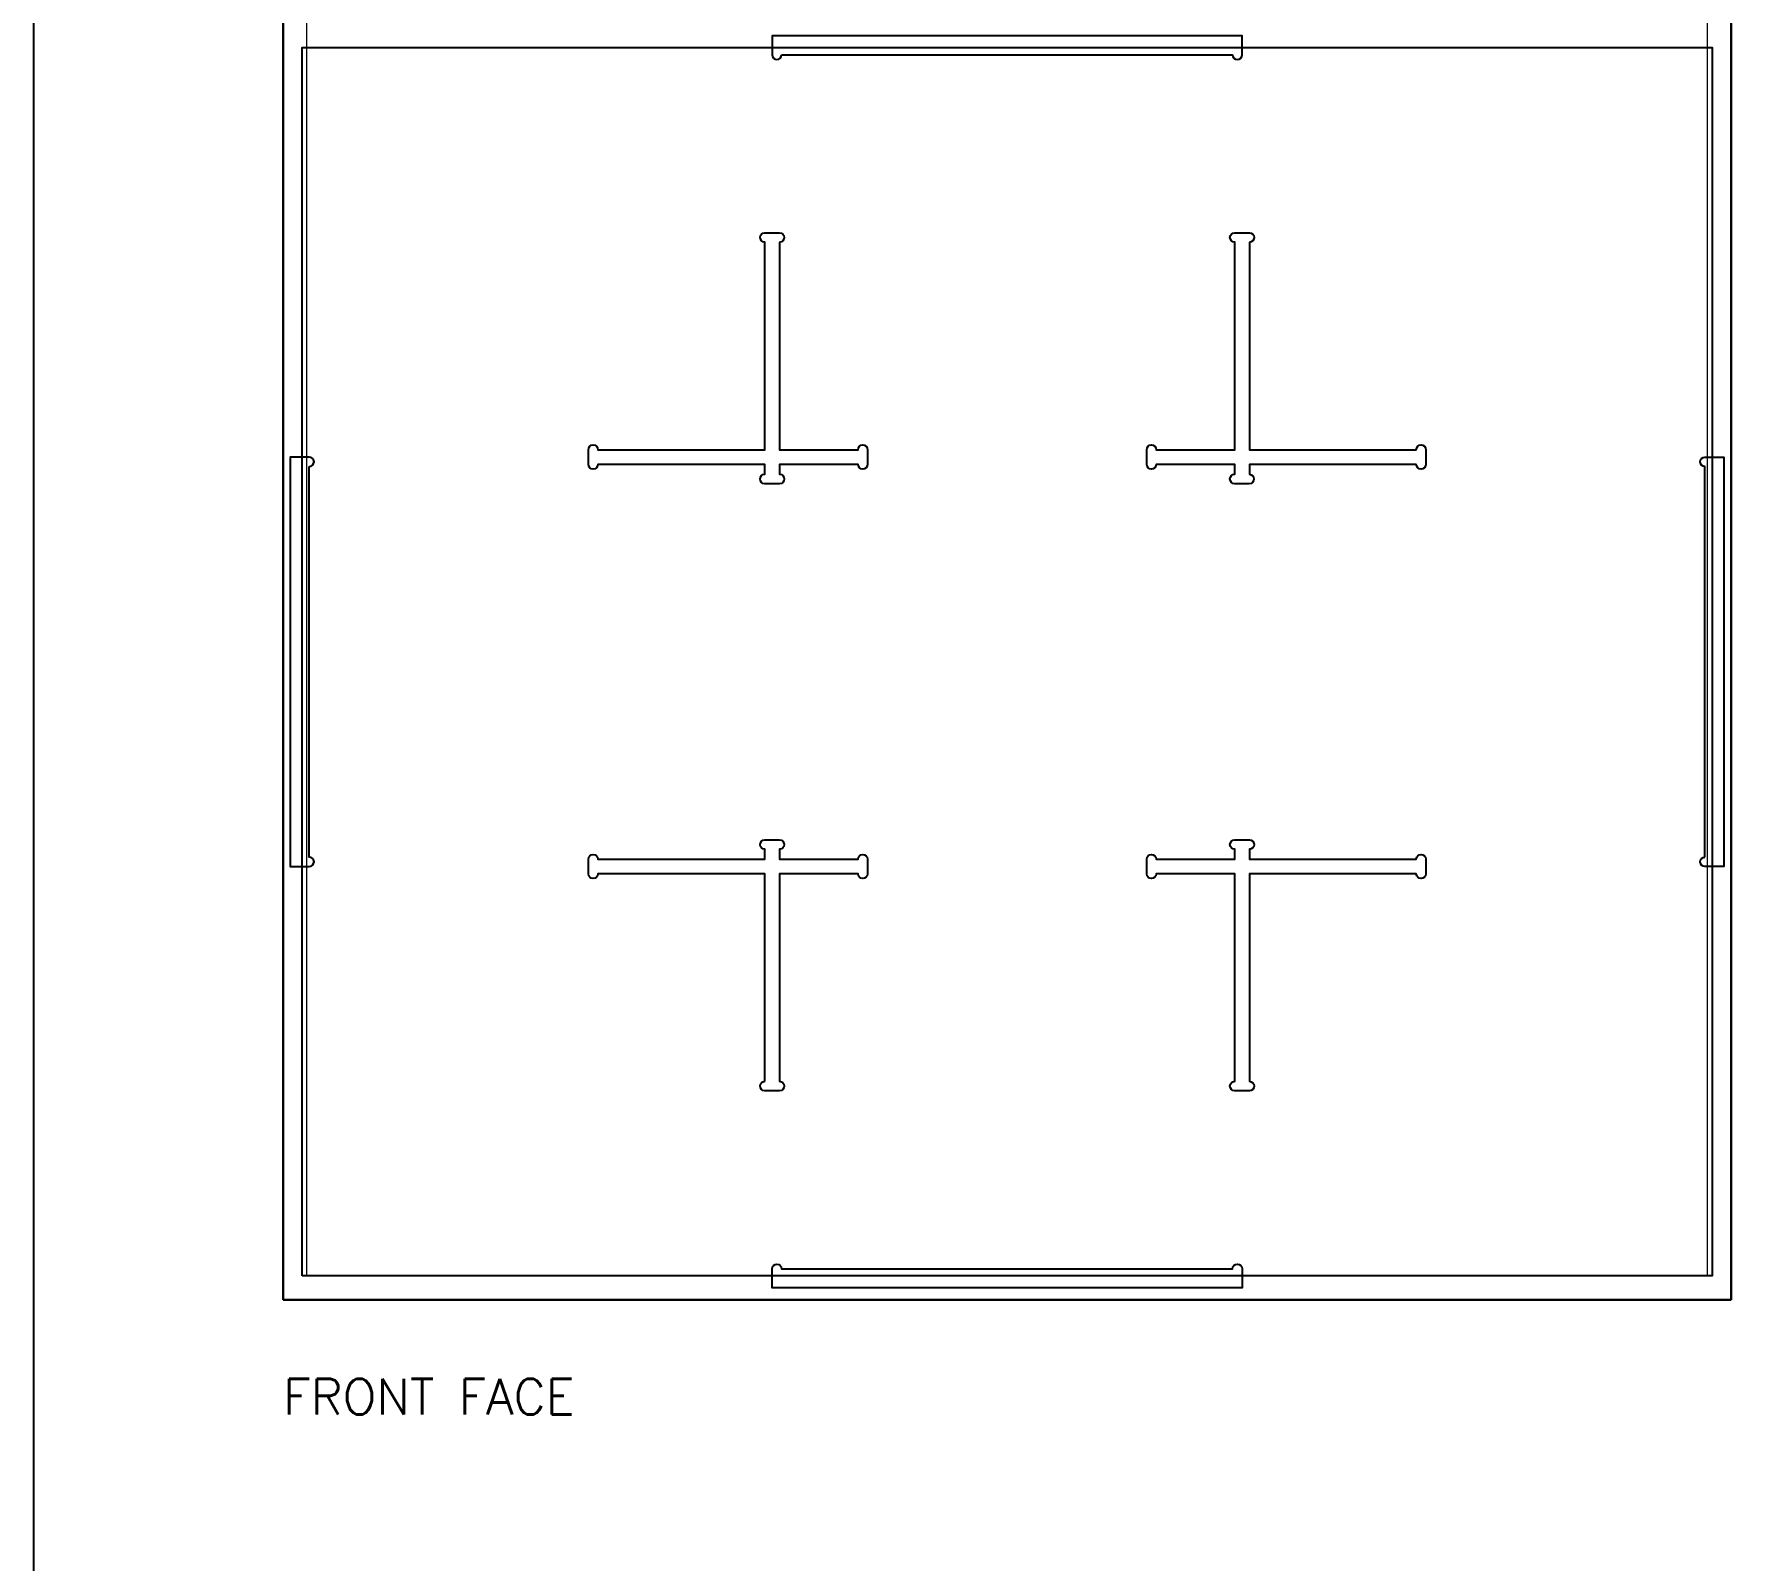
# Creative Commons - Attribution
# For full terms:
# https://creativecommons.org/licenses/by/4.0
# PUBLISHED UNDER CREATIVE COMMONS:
# Model space of a CAD drawing. Header units: millimetres. Extents: x -300 to 5880, y -300 to 4158.
# Drawn here: x 0 to 1430, y 1299 to 2584 of the extents above; entities that cross this region are included whole.
import ezdxf
from ezdxf.enums import TextEntityAlignment as Align

# ---------------------------------------------------------------- set-up
doc = ezdxf.new("R2010")
doc.units = ezdxf.units.MM
doc.layers.add('00-NOPRINT_TEXT', color=7, linetype='Continuous', lineweight=25)
doc.layers.add('00_NOPRINT_TOLERANCE', color=7, linetype='Continuous', lineweight=5)
for name, color, linetype, lineweight, true_color in [('BOARD_$TH-NOMINAL', 3, 'Continuous', 30, 0x00ff00), ('TOP-CUT-OUTSIDE_12.000MM', 60, 'Continuous', 25, 0xa0ff00), ('TOP-POCKET-INSIDE_6.000MM', 6, 'Continuous', 25, 0xff00e0)]:
    doc.layers.add(name, color=color, linetype=linetype, lineweight=lineweight, true_color=true_color)
doc.styles.add('OD-SIMPLEX-30_89', font='simplex.shx')

# ---------------------------------------------------------------- blocks, each defined once
blk = doc.blocks.new('Borders Opendesk_7')
at = {"layer": '00-NOPRINT_TEXT'}
blk.add_line((0, 0), (0, 4158), dxfattribs=at)
at = {"layer": '00_NOPRINT_TOLERANCE', "ltscale": 0.379202}
for p, q in [((210, 1518), (210, 3958)), ((1430, 3958), (1430, 1518)), ((1430, 1518), (210, 1518))]:
    blk.add_line(p, q, dxfattribs=at)
at = {"layer": '00_NOPRINT_TOLERANCE', "ltscale": 0.380023}
for p, q in [((230, 1538), (230, 3938)), ((1410, 3938), (1410, 1538))]:
    blk.add_line(p, q, dxfattribs=at)
at = {"layer": '00_NOPRINT_TOLERANCE', "ltscale": 0.380876}
blk.add_line((1410, 1538), (230, 1538), dxfattribs=at)
at = {"layer": 'BOARD_$TH-NOMINAL'}
for p, q in [((210, 1518), (210, 3958)), ((1430, 3958), (1430, 1518)), ((1430, 1518), (210, 1518))]:
    blk.add_line(p, q, dxfattribs=at)
at = {"layer": '00-NOPRINT_TEXT', "color": 7, "style": 'OD-SIMPLEX-30_89'}
blk.add_text('FRONT FACE', height=30, dxfattribs=at).set_placement((210, 1451.3), align=Align.TOP_LEFT)

msp = doc.modelspace()

# ---------------------------------------------------------------- linework, layer by layer
at = {"layer": 'TOP-CUT-OUTSIDE_12.000MM'}
msp.add_lwpolyline([(226, 1538), (226, 2573), (1414, 2573), (1414, 1538)], close=True, dxfattribs=at)
at = {"layer": 'TOP-POCKET-INSIDE_6.000MM'}
for points in [[(630, 2567), (1010, 2567, 1), (1018, 2567), (1018, 2583), (622, 2583), (622, 2567, 1)], [(628.2, 2409), (628.2, 2234.2), (694.4, 2234.2, -1), (702.4, 2234.2), (702.4, 2221.8, -1), (694.4, 2221.8), (628.2, 2221.8), (628.2, 2213.5, -1), (628.2, 2205.5), (615.8, 2205.5, -1), (615.8, 2213.5), (615.8, 2221.8), (475.2, 2221.8, -1), (467.2, 2221.8), (467.2, 2234.2, -1), (475.2, 2234.2), (615.8, 2234.2), (615.8, 2409, -1), (615.8, 2417), (628.2, 2417, -1)], [(1024.2, 2409), (1024.2, 2234.2), (1164.8, 2234.2, -1), (1172.8, 2234.2), (1172.8, 2221.8, -1), (1164.8, 2221.8), (1024.2, 2221.8), (1024.2, 2213.5, -0.975727), (1024, 2205.5), (1011.8, 2205.5, -1), (1011.8, 2213.5), (1011.8, 2221.8), (945.6, 2221.8, -1), (937.6, 2221.8), (937.6, 2234.2, -1), (945.6, 2234.2), (1011.8, 2234.2), (1011.8, 2409, -1), (1011.8, 2417), (1024.2, 2417, -1)], [(232, 2220, 1), (232, 2228), (216, 2228), (216, 1883), (232, 1883, 1), (232, 1891)], [(1408, 1891), (1408, 2220, -1), (1408, 2228), (1424, 2228), (1424, 1883), (1408, 1883, -1)], [(615.8, 1702), (615.8, 1876.8), (475.2, 1876.8, -1), (467.2, 1876.8), (467.2, 1889.2, -1), (475.2, 1889.2), (615.8, 1889.2), (615.8, 1897.5, -1), (615.8, 1905.5), (628.2, 1905.5, -1), (628.2, 1897.5), (628.2, 1889.2), (694.4, 1889.2, -1), (702.4, 1889.2), (702.4, 1876.8, -1), (694.4, 1876.8), (628.2, 1876.8), (628.2, 1702, -1), (628.2, 1694), (615.8, 1694, -1)], [(1024.2, 1905.5, -1), (1024.2, 1897.5), (1024.2, 1889.2), (1164.8, 1889.2, -1), (1172.8, 1889.2), (1172.8, 1876.8, -1), (1164.8, 1876.8), (1024.2, 1876.8), (1024.2, 1702, -1), (1024.2, 1694), (1011.8, 1694, -1), (1011.8, 1702), (1011.8, 1876.8), (945.6, 1876.8, -1), (937.6, 1876.8), (937.6, 1889.2, -1), (945.6, 1889.2), (1011.8, 1889.2), (1011.8, 1897.5, -1), (1011.8, 1905.5)], [(622, 1544, -1), (630, 1544), (1010, 1544, -1), (1018, 1544), (1018, 1528), (622, 1528)]]:
    msp.add_lwpolyline(points, format="xyb", close=True, dxfattribs=at)

# ---------------------------------------------------------------- block references
msp.add_blockref('Borders Opendesk_7', (0, 0))

doc.saveas('drawing.dxf')
